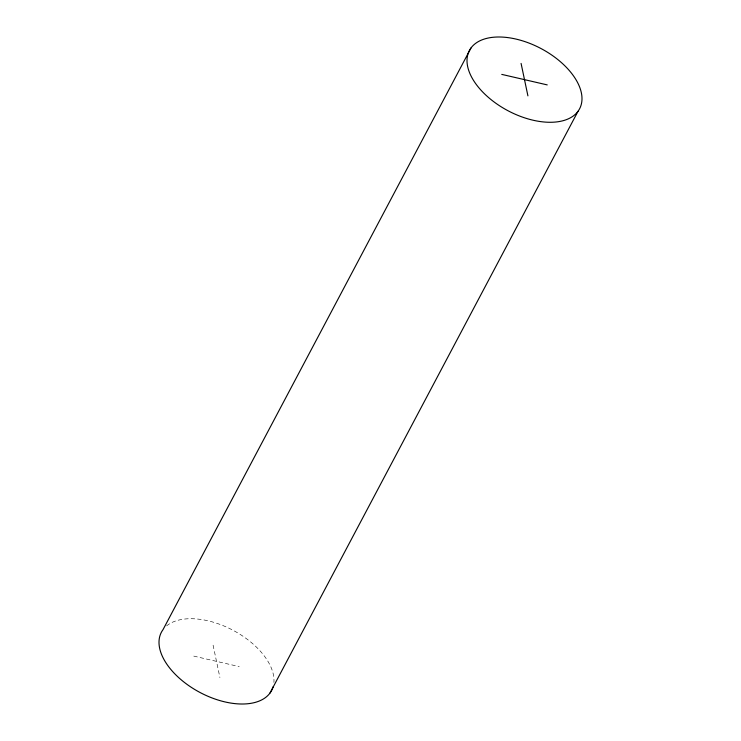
<?xml version="1.0" encoding="UTF-8"?>
<svg xmlns="http://www.w3.org/2000/svg" width="741" height="741" viewBox="0 0 741 741"><rect width="100%" height="100%" fill="white"/><g stroke="black" fill="none" stroke-linecap="round" stroke-linejoin="round"><path stroke-width="0.56" stroke-dasharray="3.71 2.78" d="M193.753 656.1L239.241 666.613M213.084 645.133L219.92 677.589M166.605 625.886A62.327 35.207 27.9 0 1 232.794 630.146A62.327 35.207 27.9 0 1 273.901 682.442"/><path stroke-width="1.11" d="M470.998 47.98L162.992 629.693A62.327 35.207 27.9 0 0 200.82 692.9A62.327 35.207 27.9 0 0 273.086 686.833M270.002 693.02L578.008 111.307A62.327 35.207 27.9 0 0 515.958 39.069A62.327 35.207 27.9 0 0 479.538 88.549A62.327 35.207 27.9 0 0 578.008 111.307M501.759 74.387L547.247 84.9M521.08 63.411L527.916 95.867"/></g></svg>
